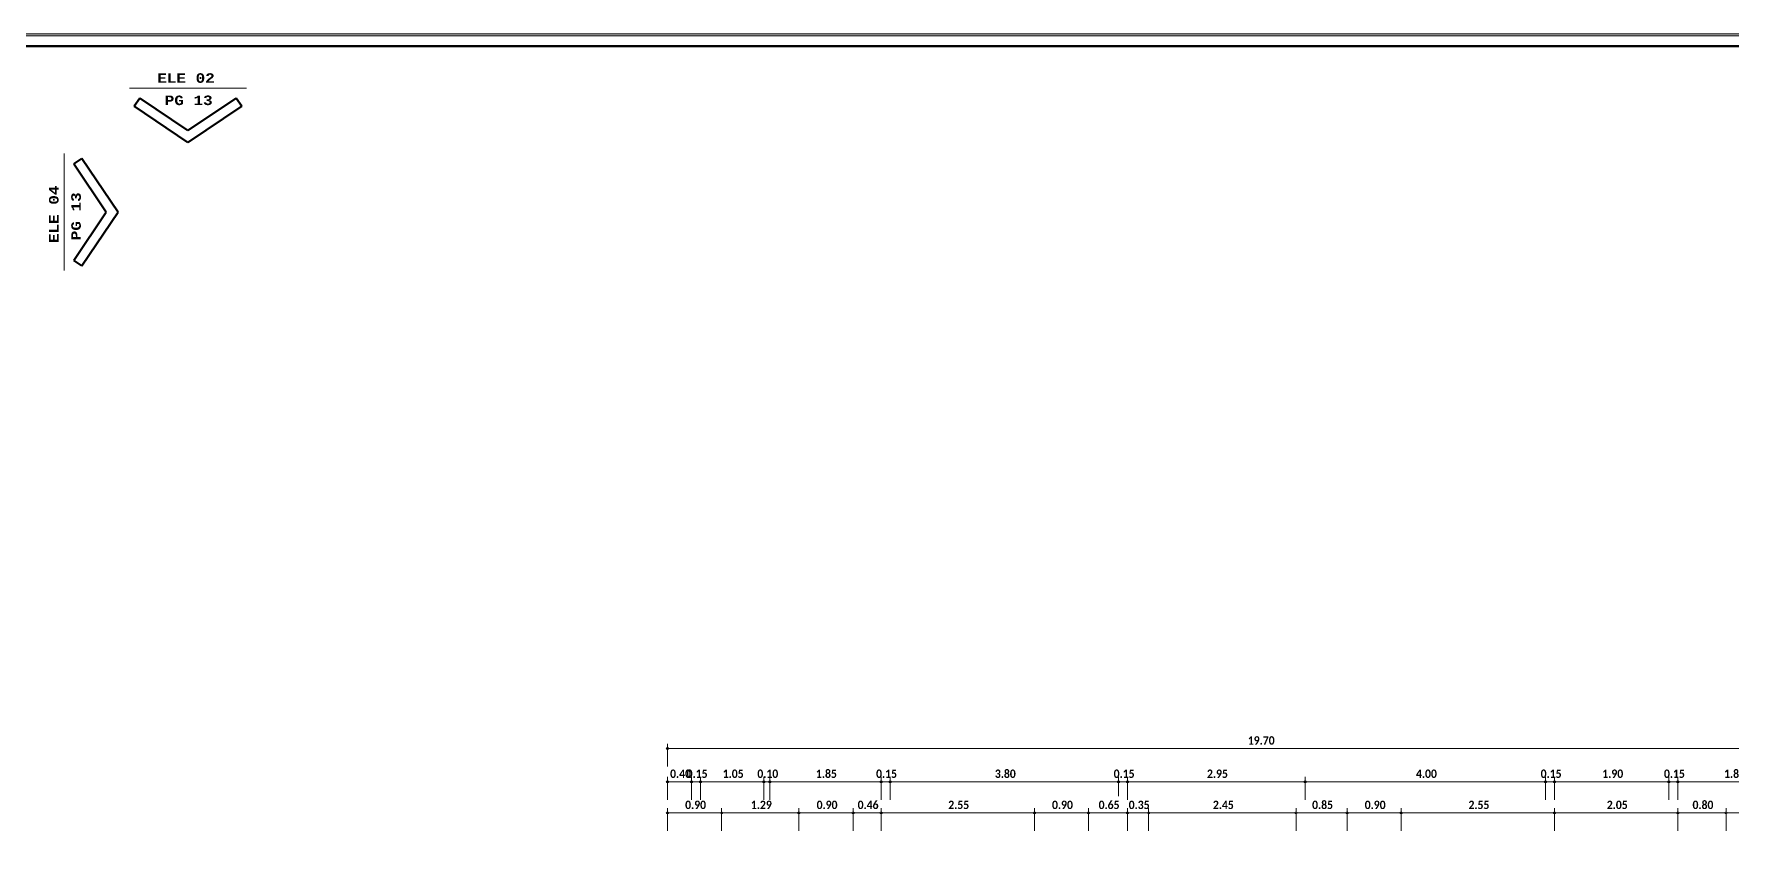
# Model space of a CAD drawing. Header units: metres. Extents: x -144 to 1000, y -717 to 29.
# Drawn here: x 773.14 to 801.36, y -543.94 to -530.45 of the extents above; entities that cross this region are included whole.
import ezdxf

# ---------------------------------------------------------------- set-up
doc = ezdxf.new("R2010")
doc.units = ezdxf.units.M
doc.linetypes.add('Derribado', pattern=[0.36, 0.24, -0.12])
doc.layers.get('0').update_dxf_attribs({"color": 1})
for name, color, linetype, lineweight in [('A-ANNO-DIMS', 1, 'Continuous', 9), ('A-DETL', 1, 'Continuous', 9), ('A-DETL-THIN', 1, 'Continuous', 9), ('G-ANNO-TEXT', 2, 'Continuous', 9), ('G-ANNO-TTLB', 3, 'Continuous', 18), ('G-ANNO-TTLB-WIDE', 1, 'Continuous', 70), ('G-IMPT', 1, 'Continuous', 9)]:
    doc.layers.add(name, color=color, linetype=linetype, lineweight=lineweight)
doc.styles.add('Calibri_B_6', font='calibrib.ttf', dxfattribs={"width": 0.9})
doc.styles.add('Courier New_B_2', font='courbd.ttf', dxfattribs={"height": 0.0016})

# ---------------------------------------------------------------- blocks, each defined once
blk = doc.blocks.new('tarjeta de nathalie 00')
at = {"layer": 'G-IMPT', "lineweight": 9}
h = blk.add_hatch(color=3, dxfattribs=at)
h.paths.add_polyline_path([(-145.23888, -717.38489), (-145.21019, -717.38489), (-145.21019, -716.89355), (-145.21019, -716.79934), (-145.23888, -716.79934), (-145.23888, -716.89379)])
h.paths.add_polyline_path([(-145.20996, -716.7991), (-145.20996, -717.3851), (-145.2392, -717.3851), (-145.2392, -716.7991)])
h.paths.add_polyline_path([(-145.23902, -717.3868), (-145.20826, -717.3868), (-145.20826, -716.7974), (-145.2392, -716.7974), (-146.09866, -716.7974), (-146.09866, -717.3868)])
h.paths.add_polyline_path([(-145.20795, -716.79707), (-145.20795, -717.3871), (-146.09898, -717.3871), (-146.09898, -716.79707)])
at = {"layer": 'G-ANNO-TTLB', "color": 3}
for p, q in [((-145.20795, -716.79707), (-146.09898, -716.79707)), ((-145.20795, -716.79707), (-146.09898, -716.79707)), ((-146.09866, -716.7974), (-145.2392, -716.7974))]:
    blk.add_line(p, q, dxfattribs=at)
at = {"layer": 'G-ANNO-TTLB-WIDE', "color": 3}
blk.add_line((-146.09696, -716.7991), (-145.20996, -716.7991), dxfattribs=at)
blk = doc.blocks.new('A$C4d52d4f2')
at = {"layer": 'A-DETL', "color": 7, "lineweight": 100}
for p, q in [((-0.38587, -0.01215), (-0.38494, -0.01078)), ((-0.38494, -0.01078), (-0.37688, -0.01621)), ((-0.36882, -0.01078), (-0.37688, -0.01621)), ((-0.36789, -0.01215), (-0.36882, -0.01078)), ((-0.38587, -0.01215), (-0.37688, -0.01821)), ((-0.36789, -0.01215), (-0.37688, -0.01821)), ((-0.39461, -0.02089), (-0.39598, -0.02181)), ((-0.39598, -0.02181), (-0.39054, -0.02987)), ((-0.39461, -0.02089), (-0.38855, -0.02987)), ((-0.39598, -0.03794), (-0.39054, -0.02987)), ((-0.39461, -0.03886), (-0.38855, -0.02987)), ((-0.39461, -0.03886), (-0.39598, -0.03794))]:
    blk.add_line(p, q, dxfattribs=at)
at = {"layer": 'A-DETL-THIN', "lineweight": 18}
for p, q in [((-0.36709, -0.00914), (-0.38667, -0.00914)), ((-0.39761, -0.03966), (-0.39761, -0.02008))]:
    blk.add_line(p, q, dxfattribs=at)
at = {"layer": 'G-ANNO-TEXT', "char_height": 0.0016, "attachment_point": 1, "style": 'Courier New_B_2'}
for s, insert, width in [('ELE 02', (-0.38202, -0.00663), 0.0125063), ('PG 13', (-0.38077, -0.01036), 0.0104219)]:
    blk.add_mtext(s, dxfattribs=dict(at, insert=insert, width=width))
at = {"layer": 'G-ANNO-TEXT', "char_height": 0.0016, "attachment_point": 1, "rotation": 90, "style": 'Courier New_B_2'}
for s, insert, width in [('ELE 04', (-0.40012, -0.03505), 0.0125063), ('PG 13', (-0.3964, -0.03458), 0.0104219)]:
    blk.add_mtext(s, dxfattribs=dict(at, insert=insert, width=width))
blk = doc.blocks.new('G')
at = {"layer": 'A-ANNO-DIMS', "lineweight": 25}
h = blk.add_hatch(color=256, dxfattribs=at)
edge = h.paths.add_edge_path()
edge.add_arc((778.271, -485.84), 0.015, 0, 360)
h = blk.add_hatch(color=256, dxfattribs=at)
edge = h.paths.add_edge_path()
edge.add_arc((778.271, -486.394), 0.015, 0, 360)
h = blk.add_hatch(color=256, dxfattribs=at)
edge = h.paths.add_edge_path()
edge.add_arc((778.671, -486.394), 0.015, 0, 360)
h = blk.add_hatch(color=256, dxfattribs=at)
edge = h.paths.add_edge_path()
edge.add_arc((778.671, -486.394), 0.015, 0, 360)
h = blk.add_hatch(color=256, dxfattribs=at)
edge = h.paths.add_edge_path()
edge.add_arc((778.821, -486.394), 0.015, 0, 360)
h = blk.add_hatch(color=256, dxfattribs=at)
edge = h.paths.add_edge_path()
edge.add_arc((778.821, -486.394), 0.015, 0, 360)
h = blk.add_hatch(color=256, dxfattribs=at)
edge = h.paths.add_edge_path()
edge.add_arc((779.871, -486.394), 0.015, 0, 360)
h = blk.add_hatch(color=256, dxfattribs=at)
edge = h.paths.add_edge_path()
edge.add_arc((779.871, -486.394), 0.015, 0, 360)
h = blk.add_hatch(color=256, dxfattribs=at)
edge = h.paths.add_edge_path()
edge.add_arc((779.971, -486.394), 0.015, 0, 360)
h = blk.add_hatch(color=256, dxfattribs=at)
edge = h.paths.add_edge_path()
edge.add_arc((779.971, -486.394), 0.015, 0, 360)
h = blk.add_hatch(color=256, dxfattribs=at)
edge = h.paths.add_edge_path()
edge.add_arc((781.821, -486.394), 0.015, 0, 360)
h = blk.add_hatch(color=256, dxfattribs=at)
edge = h.paths.add_edge_path()
edge.add_arc((781.821, -486.394), 0.015, 0, 360)
h = blk.add_hatch(color=256, dxfattribs=at)
edge = h.paths.add_edge_path()
edge.add_arc((781.971, -486.394), 0.015, 0, 360)
h = blk.add_hatch(color=256, dxfattribs=at)
edge = h.paths.add_edge_path()
edge.add_arc((781.971, -486.394), 0.015, 0, 360)
h = blk.add_hatch(color=256, dxfattribs=at)
edge = h.paths.add_edge_path()
edge.add_arc((785.771, -486.394), 0.015, 0, 360)
h = blk.add_hatch(color=256, dxfattribs=at)
edge = h.paths.add_edge_path()
edge.add_arc((785.771, -486.394), 0.015, 0, 360)
h = blk.add_hatch(color=256, dxfattribs=at)
edge = h.paths.add_edge_path()
edge.add_arc((785.921, -486.394), 0.015, 0, 360)
h = blk.add_hatch(color=256, dxfattribs=at)
edge = h.paths.add_edge_path()
edge.add_arc((785.921, -486.394), 0.015, 0, 360)
h = blk.add_hatch(color=256, dxfattribs=at)
edge = h.paths.add_edge_path()
edge.add_arc((788.875, -486.394), 0.015, 0, 360)
h = blk.add_hatch(color=256, dxfattribs=at)
edge = h.paths.add_edge_path()
edge.add_arc((788.875, -486.394), 0.015, 0, 360)
h = blk.add_hatch(color=256, dxfattribs=at)
edge = h.paths.add_edge_path()
edge.add_arc((792.871, -486.394), 0.015, 0, 360)
h = blk.add_hatch(color=256, dxfattribs=at)
edge = h.paths.add_edge_path()
edge.add_arc((792.871, -486.394), 0.015, 0, 360)
h = blk.add_hatch(color=256, dxfattribs=at)
edge = h.paths.add_edge_path()
edge.add_arc((793.021, -486.394), 0.015, 0, 360)
h = blk.add_hatch(color=256, dxfattribs=at)
edge = h.paths.add_edge_path()
edge.add_arc((793.021, -486.394), 0.015, 0, 360)
h = blk.add_hatch(color=256, dxfattribs=at)
edge = h.paths.add_edge_path()
edge.add_arc((794.921, -486.394), 0.015, 0, 360)
h = blk.add_hatch(color=256, dxfattribs=at)
edge = h.paths.add_edge_path()
edge.add_arc((794.921, -486.394), 0.015, 0, 360)
h = blk.add_hatch(color=256, dxfattribs=at)
edge = h.paths.add_edge_path()
edge.add_arc((795.071, -486.394), 0.015, 0, 360)
h = blk.add_hatch(color=256, dxfattribs=at)
edge = h.paths.add_edge_path()
edge.add_arc((795.071, -486.394), 0.015, 0, 360)
h = blk.add_hatch(color=256, dxfattribs=at)
edge = h.paths.add_edge_path()
edge.add_arc((778.271, -486.912), 0.015, 0, 360)
h = blk.add_hatch(color=256, dxfattribs=at)
edge = h.paths.add_edge_path()
edge.add_arc((779.171, -486.912), 0.015, 0, 360)
h = blk.add_hatch(color=256, dxfattribs=at)
edge = h.paths.add_edge_path()
edge.add_arc((779.171, -486.912), 0.015, 0, 360)
h = blk.add_hatch(color=256, dxfattribs=at)
edge = h.paths.add_edge_path()
edge.add_arc((780.456, -486.912), 0.015, 0, 360)
h = blk.add_hatch(color=256, dxfattribs=at)
edge = h.paths.add_edge_path()
edge.add_arc((780.456, -486.912), 0.015, 0, 360)
h = blk.add_hatch(color=256, dxfattribs=at)
edge = h.paths.add_edge_path()
edge.add_arc((781.356, -486.912), 0.015, 0, 360)
h = blk.add_hatch(color=256, dxfattribs=at)
edge = h.paths.add_edge_path()
edge.add_arc((781.356, -486.912), 0.015, 0, 360)
h = blk.add_hatch(color=256, dxfattribs=at)
edge = h.paths.add_edge_path()
edge.add_arc((781.821, -486.912), 0.015, 0, 360)
h = blk.add_hatch(color=256, dxfattribs=at)
edge = h.paths.add_edge_path()
edge.add_arc((781.821, -486.912), 0.015, 0, 360)
h = blk.add_hatch(color=256, dxfattribs=at)
edge = h.paths.add_edge_path()
edge.add_arc((784.371, -486.912), 0.015, 0, 360)
h = blk.add_hatch(color=256, dxfattribs=at)
edge = h.paths.add_edge_path()
edge.add_arc((784.371, -486.912), 0.015, 0, 360)
h = blk.add_hatch(color=256, dxfattribs=at)
edge = h.paths.add_edge_path()
edge.add_arc((785.271, -486.912), 0.015, 0, 360)
h = blk.add_hatch(color=256, dxfattribs=at)
edge = h.paths.add_edge_path()
edge.add_arc((785.271, -486.912), 0.015, 0, 360)
h = blk.add_hatch(color=256, dxfattribs=at)
edge = h.paths.add_edge_path()
edge.add_arc((785.921, -486.912), 0.015, 0, 360)
h = blk.add_hatch(color=256, dxfattribs=at)
edge = h.paths.add_edge_path()
edge.add_arc((785.921, -486.912), 0.015, 0, 360)
h = blk.add_hatch(color=256, dxfattribs=at)
edge = h.paths.add_edge_path()
edge.add_arc((786.271, -486.912), 0.015, 0, 360)
h = blk.add_hatch(color=256, dxfattribs=at)
edge = h.paths.add_edge_path()
edge.add_arc((786.271, -486.912), 0.015, 0, 360)
h = blk.add_hatch(color=256, dxfattribs=at)
edge = h.paths.add_edge_path()
edge.add_arc((788.721, -486.912), 0.015, 0, 360)
h = blk.add_hatch(color=256, dxfattribs=at)
edge = h.paths.add_edge_path()
edge.add_arc((788.721, -486.912), 0.015, 0, 360)
h = blk.add_hatch(color=256, dxfattribs=at)
edge = h.paths.add_edge_path()
edge.add_arc((789.571, -486.912), 0.015, 0, 360)
h = blk.add_hatch(color=256, dxfattribs=at)
edge = h.paths.add_edge_path()
edge.add_arc((789.571, -486.912), 0.015, 0, 360)
h = blk.add_hatch(color=256, dxfattribs=at)
edge = h.paths.add_edge_path()
edge.add_arc((790.471, -486.912), 0.015, 0, 360)
h = blk.add_hatch(color=256, dxfattribs=at)
edge = h.paths.add_edge_path()
edge.add_arc((790.471, -486.912), 0.015, 0, 360)
h = blk.add_hatch(color=256, dxfattribs=at)
edge = h.paths.add_edge_path()
edge.add_arc((793.021, -486.912), 0.015, 0, 360)
h = blk.add_hatch(color=256, dxfattribs=at)
edge = h.paths.add_edge_path()
edge.add_arc((793.021, -486.912), 0.015, 0, 360)
h = blk.add_hatch(color=256, dxfattribs=at)
edge = h.paths.add_edge_path()
edge.add_arc((795.071, -486.912), 0.015, 0, 360)
h = blk.add_hatch(color=256, dxfattribs=at)
edge = h.paths.add_edge_path()
edge.add_arc((795.071, -486.912), 0.015, 0, 360)
h = blk.add_hatch(color=256, dxfattribs=at)
edge = h.paths.add_edge_path()
edge.add_arc((795.871, -486.912), 0.015, 0, 360)
h = blk.add_hatch(color=256, dxfattribs=at)
edge = h.paths.add_edge_path()
edge.add_arc((795.871, -486.912), 0.015, 0, 360)
at = {"layer": 'A-ANNO-DIMS'}
for p, q in [((778.271, -485.84), (778.271, -485.76)), ((778.271, -485.84), (797.971, -485.84)), ((778.271, -485.84), (778.271, -486.14)), ((778.271, -486.394), (778.271, -486.314)), ((778.271, -486.394), (778.671, -486.394)), ((778.271, -486.394), (778.271, -486.694)), ((778.671, -486.394), (778.671, -486.314)), ((778.671, -486.394), (778.671, -486.314)), ((778.671, -486.394), (778.671, -486.694)), ((778.671, -486.394), (778.821, -486.394)), ((778.671, -486.394), (778.671, -486.694)), ((778.821, -486.394), (778.821, -486.314)), ((778.821, -486.394), (778.821, -486.314)), ((778.821, -486.394), (778.821, -486.694)), ((778.821, -486.394), (779.871, -486.394)), ((778.821, -486.394), (778.821, -486.694)), ((779.871, -486.394), (779.871, -486.314)), ((779.871, -486.394), (779.871, -486.314)), ((779.871, -486.394), (779.871, -486.694)), ((779.871, -486.394), (779.971, -486.394)), ((779.871, -486.394), (779.871, -486.694)), ((779.971, -486.394), (779.971, -486.314)), ((779.971, -486.394), (779.971, -486.314)), ((779.971, -486.394), (779.971, -486.694)), ((779.971, -486.394), (781.821, -486.394)), ((779.971, -486.394), (779.971, -486.694)), ((781.821, -486.394), (781.821, -486.314)), ((781.821, -486.394), (781.821, -486.314)), ((781.821, -486.394), (781.821, -486.694)), ((781.821, -486.394), (781.971, -486.394)), ((781.821, -486.394), (781.821, -486.694)), ((781.971, -486.394), (781.971, -486.314)), ((781.971, -486.394), (781.971, -486.314)), ((781.971, -486.394), (781.971, -486.694)), ((781.971, -486.394), (785.771, -486.394)), ((781.971, -486.394), (781.971, -486.694)), ((785.771, -486.394), (785.771, -486.314)), ((785.771, -486.394), (785.771, -486.314)), ((785.771, -486.394), (785.921, -486.394)), ((785.921, -486.394), (785.921, -486.314)), ((785.921, -486.394), (785.921, -486.314)), ((785.921, -486.394), (785.921, -486.694)), ((785.921, -486.394), (788.875, -486.394)), ((785.921, -486.394), (785.921, -486.694)), ((788.875, -486.394), (788.875, -486.314)), ((788.875, -486.394), (788.875, -486.314)), ((788.875, -486.394), (788.875, -486.694)), ((788.875, -486.394), (792.871, -486.394)), ((788.875, -486.394), (788.875, -486.694)), ((792.871, -486.394), (792.871, -486.314)), ((792.871, -486.394), (792.871, -486.314)), ((792.871, -486.394), (792.871, -486.694)), ((792.871, -486.394), (793.021, -486.394)), ((792.871, -486.394), (792.871, -486.694)), ((793.021, -486.394), (793.021, -486.314)), ((793.021, -486.394), (793.021, -486.314)), ((793.021, -486.394), (793.021, -486.694)), ((793.021, -486.394), (794.921, -486.394)), ((793.021, -486.394), (793.021, -486.694)), ((794.921, -486.394), (794.921, -486.314)), ((794.921, -486.394), (794.921, -486.314)), ((794.921, -486.394), (794.921, -486.694)), ((794.921, -486.394), (795.071, -486.394)), ((794.921, -486.394), (794.921, -486.694)), ((795.071, -486.394), (795.071, -486.314)), ((795.071, -486.394), (795.071, -486.314)), ((795.071, -486.394), (795.071, -486.694)), ((795.071, -486.394), (796.921, -486.394)), ((795.071, -486.394), (795.071, -486.694)), ((778.271, -486.912), (778.271, -486.832)), ((778.271, -486.912), (779.171, -486.912)), ((778.271, -486.912), (778.271, -487.212)), ((779.171, -486.912), (779.171, -486.832)), ((779.171, -486.912), (779.171, -486.832)), ((779.171, -486.912), (779.171, -487.212)), ((779.171, -486.912), (780.456, -486.912)), ((779.171, -486.912), (779.171, -487.212)), ((780.456, -486.912), (780.456, -486.832)), ((780.456, -486.912), (780.456, -486.832)), ((780.456, -486.912), (780.456, -487.212)), ((780.456, -486.912), (781.356, -486.912)), ((780.456, -486.912), (780.456, -487.212)), ((781.356, -486.912), (781.356, -486.832)), ((781.356, -486.912), (781.356, -486.832)), ((781.356, -486.912), (781.356, -487.212)), ((781.356, -486.912), (781.821, -486.912)), ((781.356, -486.912), (781.356, -487.212)), ((781.821, -486.912), (781.821, -486.832)), ((781.821, -486.912), (781.821, -486.832)), ((781.821, -486.912), (781.821, -487.212)), ((781.821, -486.912), (784.371, -486.912)), ((781.821, -486.912), (781.821, -487.212)), ((784.371, -486.912), (784.371, -486.832)), ((784.371, -486.912), (784.371, -486.832)), ((784.371, -486.912), (784.371, -487.212)), ((784.371, -486.912), (785.271, -486.912)), ((784.371, -486.912), (784.371, -487.212)), ((785.271, -486.912), (785.271, -486.832)), ((785.271, -486.912), (785.271, -486.832)), ((785.271, -486.912), (785.271, -487.212)), ((785.271, -486.912), (785.921, -486.912)), ((785.271, -486.912), (785.271, -487.212)), ((785.921, -486.912), (785.921, -486.832)), ((785.921, -486.912), (785.921, -486.832)), ((785.921, -486.912), (785.921, -487.212)), ((785.921, -486.912), (786.271, -486.912)), ((785.921, -486.912), (785.921, -487.212)), ((786.271, -486.912), (786.271, -486.832)), ((786.271, -486.912), (786.271, -486.832)), ((786.271, -486.912), (786.271, -487.212)), ((786.271, -486.912), (788.721, -486.912)), ((786.271, -486.912), (786.271, -487.212)), ((788.721, -486.912), (788.721, -486.832)), ((788.721, -486.912), (788.721, -486.832)), ((788.721, -486.912), (788.721, -487.212)), ((788.721, -486.912), (789.571, -486.912)), ((788.721, -486.912), (788.721, -487.212)), ((789.571, -486.912), (789.571, -486.832)), ((789.571, -486.912), (789.571, -486.832)), ((789.571, -486.912), (789.571, -487.212)), ((789.571, -486.912), (790.471, -486.912)), ((789.571, -486.912), (789.571, -487.212)), ((790.471, -486.912), (790.471, -486.832)), ((790.471, -486.912), (790.471, -486.832)), ((790.471, -486.912), (790.471, -487.212)), ((790.471, -486.912), (793.021, -486.912)), ((790.471, -486.912), (790.471, -487.212)), ((793.021, -486.912), (793.021, -486.832)), ((793.021, -486.912), (793.021, -486.832)), ((793.021, -486.912), (793.021, -487.212)), ((793.021, -486.912), (795.071, -486.912)), ((793.021, -486.912), (793.021, -487.212)), ((795.071, -486.912), (795.071, -486.832)), ((795.071, -486.912), (795.071, -486.832)), ((795.071, -486.912), (795.071, -487.212)), ((795.071, -486.912), (795.871, -486.912)), ((795.071, -486.912), (795.071, -487.212)), ((795.871, -486.912), (795.871, -486.832)), ((795.871, -486.912), (795.871, -486.832)), ((795.871, -486.912), (795.871, -487.212)), ((795.871, -486.912), (796.371, -486.912)), ((795.871, -486.912), (795.871, -487.212))]:
    blk.add_line(p, q, dxfattribs=at)
at = {"layer": 'A-ANNO-DIMS', "linetype": 'Derribado'}
blk.add_line((785.771, -486.394), (785.771, -486.694), dxfattribs=at)
blk.add_line((785.771, -486.394), (785.771, -486.694), dxfattribs=at)
at = {"layer": 'A-ANNO-DIMS', "lineweight": 25}
for centre in [(778.271, -485.84), (778.271, -486.394), (778.671, -486.394), (778.671, -486.394), (778.821, -486.394), (778.821, -486.394), (779.871, -486.394), (779.871, -486.394), (779.971, -486.394), (779.971, -486.394), (781.821, -486.394), (781.821, -486.394), (781.971, -486.394), (781.971, -486.394), (785.771, -486.394), (785.771, -486.394), (785.921, -486.394), (785.921, -486.394), (788.875, -486.394), (788.875, -486.394), (792.871, -486.394), (792.871, -486.394), (793.021, -486.394), (793.021, -486.394), (794.921, -486.394), (794.921, -486.394), (795.071, -486.394), (795.071, -486.394), (778.271, -486.912), (779.171, -486.912), (779.171, -486.912), (780.456, -486.912), (780.456, -486.912), (781.356, -486.912), (781.356, -486.912), (781.821, -486.912), (781.821, -486.912), (784.371, -486.912), (784.371, -486.912), (785.271, -486.912), (785.271, -486.912), (785.921, -486.912), (785.921, -486.912), (786.271, -486.912), (786.271, -486.912), (788.721, -486.912), (788.721, -486.912), (789.571, -486.912), (789.571, -486.912), (790.471, -486.912), (790.471, -486.912), (793.021, -486.912), (793.021, -486.912), (795.071, -486.912), (795.071, -486.912), (795.871, -486.912), (795.871, -486.912)]:
    blk.add_circle(centre, 0.015, dxfattribs=at)
at = {"layer": 'A-ANNO-DIMS', "char_height": 0.14, "attachment_point": 1, "line_spacing_factor": 1.158048, "style": 'Calibri_B_6'}
for s, insert, width in [('19.70', (787.92, -485.636), 0.48314), ('0.40', (778.314, -486.19), 0.37613), ('0.15', (778.589, -486.19), 0.37613), ('1.05', (779.189, -486.19), 0.37613), ('0.10', (779.764, -486.19), 0.37613), ('1.85', (780.739, -486.19), 0.37613), ('0.15', (781.739, -486.19), 0.37613), ('3.80', (783.714, -486.19), 0.37613), ('0.15', (785.689, -486.19), 0.37613), ('2.95', (787.241, -486.19), 0.37613), ('4.00', (790.716, -486.19), 0.37613), ('0.15', (792.789, -486.19), 0.37613), ('1.90', (793.814, -486.19), 0.37613), ('0.15', (794.839, -486.19), 0.37613), ('1.85', (795.839, -486.19), 0.37613), ('0.90', (778.564, -486.708), 0.37613), ('1.29', (779.657, -486.708), 0.37613), ('0.90', (780.75, -486.708), 0.37613), ('0.46', (781.432, -486.708), 0.37613), ('2.55', (782.939, -486.708), 0.37613), ('0.90', (784.664, -486.708), 0.37613), ('0.65', (785.439, -486.708), 0.37613), ('0.35', (785.939, -486.708), 0.37613), ('2.45', (787.339, -486.708), 0.37613), ('0.85', (788.989, -486.708), 0.37613), ('0.90', (789.864, -486.708), 0.37613), ('2.55', (791.589, -486.708), 0.37613), ('2.05', (793.889, -486.708), 0.37613), ('0.80', (795.314, -486.708), 0.37613)]:
    blk.add_mtext(s, dxfattribs=dict(at, insert=insert, width=width))

msp = doc.modelspace()

# ---------------------------------------------------------------- block references
at = {"xscale": 99.43160266323505, "yscale": 99.43160266323505, "zscale": 99.43160266323505}
msp.add_blockref('tarjeta de nathalie 00', (15251.438, 70741.827), dxfattribs=at)

# ---------------------------------------------------------------- next in the draw order: block references
at = {"xscale": 99.43160273753426, "yscale": 99.43160273753426, "zscale": 99.43160273753426}
msp.add_blockref('A$C4d52d4f2', (813.179, -530.45), dxfattribs=at)
at = {"color": 3}
msp.add_blockref('G', (5.408, -56.506), dxfattribs=at)

doc.saveas('drawing.dxf')
